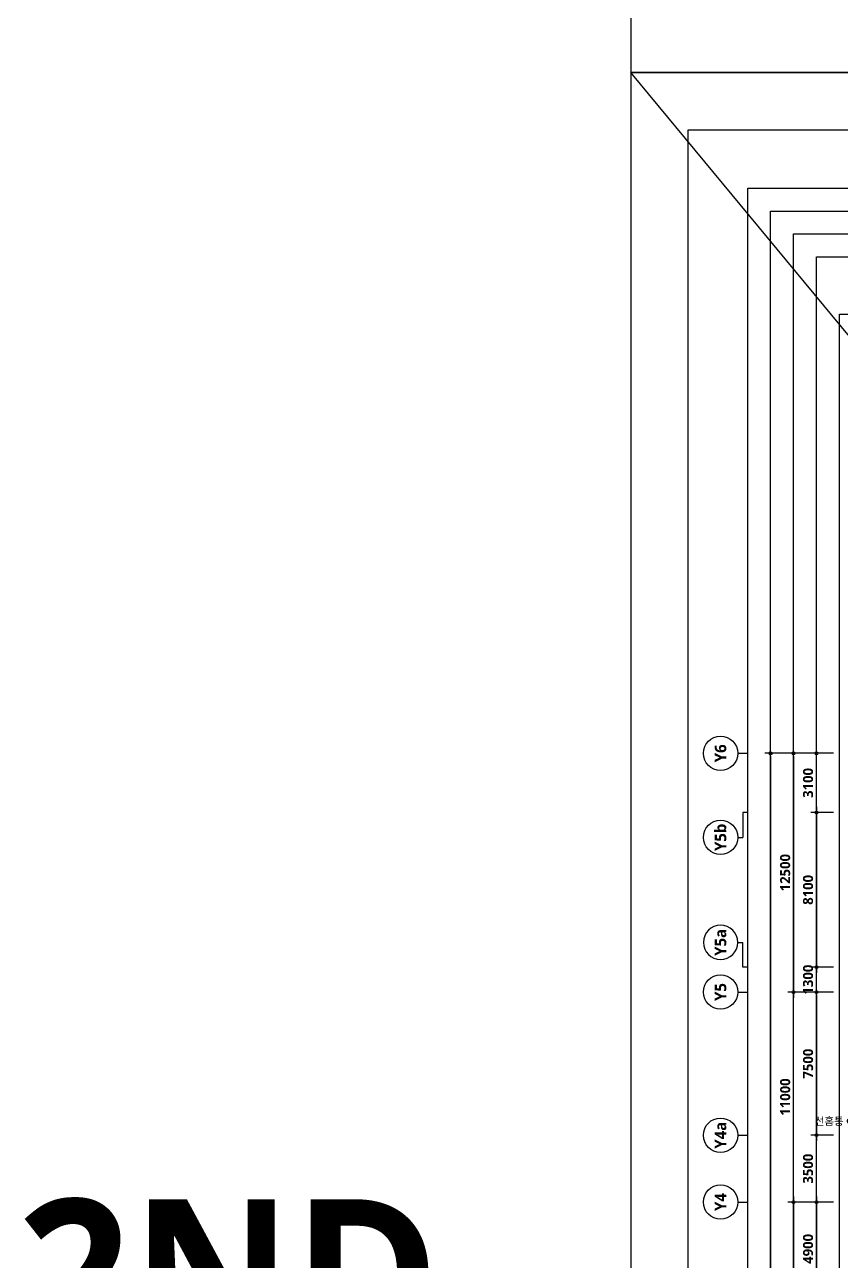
# Model space of a CAD drawing. Header units: millimetres. Extents: x -63924 to 190228206, y 0 to 456875599.
# Drawn here: x -31747 to 11018, y 441750 to 506505 of the extents above; entities that cross this region are included whole.
import ezdxf
from ezdxf.enums import TextEntityAlignment as Align

# ---------------------------------------------------------------- set-up
doc = ezdxf.new("R2010")
doc.units = ezdxf.units.MM
doc.header["$LTSCALE"] = 150
doc.header["$MEASUREMENT"] = 0
doc.header["$PDSIZE"] = -10
doc.layers.get('0').update_dxf_attribs({"linetype": 'CONTINUOUS'})
doc.layers.get('Defpoints').update_dxf_attribs({"color": 153, "linetype": 'CONTINUOUS'})
for name, color, linetype in [('A-ANNO-TEXT1', 7, 'CONTINUOUS'), ('A-ST-AXIS-BUB', 7, 'CONTINUOUS'), ('A-ST-AXIS-DIM', 7, 'CONTINUOUS')]:
    doc.layers.add(name, color=color, linetype=linetype)
doc.layers.add('Defpoint', color=161, linetype='CONTINUOUS', plot=False)
doc.layers.add('G(그리드1)', color=185, linetype='CONTINUOUS', plot=False)
doc.styles.add('2020음성 1차', font='')
doc.styles.add('SH_대대리576', font='')
doc.styles.get('2020음성 1차').set_extended_font_data('NanumGothic', bold=True)
doc.styles.get('SH_대대리576').set_extended_font_data('NanumGothic', bold=True)
doc.dimstyles.new('SHP 300', dxfattribs={"dimscale": 150, "dimtxt": 3.5, "dimasz": 1, "dimexe": 2, "dimexo": 2, "dimgap": 1, "dimtad": 1, "dimdec": 0, "dimzin": 0, "dimdsep": 46, "dimtxsty": 'SH_대대리576', "dimblk": 'DIMDOT', "dimcen": 0.09, "dimclrt": 3, "dimadec": 0, "dimazin": 1, "dimtfac": 1, "dimtdec": 0, "dimtix": 1, "dimtmove": 2, "dimatfit": 0, "dimldrblk": 'DIMDOT', "dimfxl": 1, "dimtolj": 1, "dimtzin": 0, "dimarcsym": 0})

# ---------------------------------------------------------------- blocks, each defined once
blk = doc.blocks.new('DIMDOT')
at = {"color": 0}
blk.add_line((-2, 0), (2, 0), dxfattribs=at)
for radius in [0.5, 0.25]:
    blk.add_circle((0, 0), radius, dxfattribs=at)
blk = doc.blocks.new('*D55')
at = {"layer": 'A-ST-AXIS-DIM', "color": 0, "lineweight": -2, "transparency": 16777216}
for p, q in [((10620, 444850), (8220, 444850)), ((8520, 444700), (8520, 434000)), ((10620, 433850), (8220, 433850))]:
    blk.add_line(p, q, dxfattribs=at)
at = {"layer": 'Defpoints', "color": 0, "transparency": 16777216}
for p in [(10920, 444850), (8520, 433850), (10920, 433850)]:
    blk.add_point(p, dxfattribs=at)
at = {"layer": 'A-ST-AXIS-DIM', "color": 0, "linetype": 'ByBlock', "lineweight": -2, "transparency": 16777216, "xscale": 150, "yscale": 150, "zscale": 150}
for p, rotation in [((8520, 444850), 90), ((8520, 433850), 270)]:
    blk.add_blockref('DIMDOT', p, dxfattribs=dict(at, rotation=rotation))
at = {"layer": 'A-ST-AXIS-DIM', "color": 3, "transparency": 16777216, "insert": (8082, 439350), "char_height": 525, "attachment_point": 5, "rotation": 90, "style": 'SH_대대리576'}
blk.add_mtext('\\A1;11000', dxfattribs=at)
blk = doc.blocks.new('*D56')
at = {"layer": 'A-ST-AXIS-DIM', "color": 0, "lineweight": -2, "transparency": 16777216}
for p, q in [((10620, 455850), (8220, 455850)), ((8520, 445000), (8520, 455700)), ((10620, 444850), (8220, 444850))]:
    blk.add_line(p, q, dxfattribs=at)
at = {"layer": 'Defpoints', "color": 0, "transparency": 16777216}
for p in [(8520, 455850), (10920, 455850), (10920, 444850)]:
    blk.add_point(p, dxfattribs=at)
at = {"layer": 'A-ST-AXIS-DIM', "color": 0, "linetype": 'ByBlock', "lineweight": -2, "transparency": 16777216, "xscale": 150, "yscale": 150, "zscale": 150}
for p, rotation in [((8520, 455850), 90), ((8520, 444850), 270)]:
    blk.add_blockref('DIMDOT', p, dxfattribs=dict(at, rotation=rotation))
at = {"layer": 'A-ST-AXIS-DIM', "color": 3, "transparency": 16777216, "insert": (8082, 450350), "char_height": 525, "attachment_point": 5, "rotation": 90, "style": 'SH_대대리576'}
blk.add_mtext('\\A1;11000', dxfattribs=at)
blk = doc.blocks.new('*D57')
at = {"layer": 'A-ST-AXIS-DIM', "color": 0, "lineweight": -2, "transparency": 16777216}
for p, q in [((10620, 468350), (8220, 468350)), ((8520, 468200), (8520, 456000)), ((10620, 455850), (8220, 455850))]:
    blk.add_line(p, q, dxfattribs=at)
at = {"layer": 'Defpoints', "color": 0, "transparency": 16777216}
for p in [(10920, 468350), (8520, 455850), (10920, 455850)]:
    blk.add_point(p, dxfattribs=at)
at = {"layer": 'A-ST-AXIS-DIM', "color": 0, "linetype": 'ByBlock', "lineweight": -2, "transparency": 16777216, "xscale": 150, "yscale": 150, "zscale": 150}
for p, rotation in [((8520, 468350), 90), ((8520, 455850), 270)]:
    blk.add_blockref('DIMDOT', p, dxfattribs=dict(at, rotation=rotation))
at = {"layer": 'A-ST-AXIS-DIM', "color": 3, "transparency": 16777216, "insert": (8081, 462100), "char_height": 525, "attachment_point": 5, "rotation": 90, "style": 'SH_대대리576'}
blk.add_mtext('\\A1;12500', dxfattribs=at)
blk = doc.blocks.new('*D58')
at = {"layer": 'A-ST-AXIS-DIM', "color": 0, "lineweight": -2, "transparency": 16777216}
for p, q in [((10620, 468350), (7020, 468350)), ((7320, 468200), (7320, 411500)), ((10620, 411350), (7020, 411350))]:
    blk.add_line(p, q, dxfattribs=at)
at = {"layer": 'Defpoints', "color": 0, "transparency": 16777216}
for p in [(10920, 468350), (7320, 411350), (10920, 411350)]:
    blk.add_point(p, dxfattribs=at)
at = {"layer": 'A-ST-AXIS-DIM', "color": 0, "linetype": 'ByBlock', "lineweight": -2, "transparency": 16777216, "xscale": 150, "yscale": 150, "zscale": 150}
for p, rotation in [((7320, 468350), 90), ((7320, 411350), 270)]:
    blk.add_blockref('DIMDOT', p, dxfattribs=dict(at, rotation=rotation))
at = {"layer": 'A-ST-AXIS-DIM', "color": 3, "transparency": 16777216, "insert": (6881, 439850), "char_height": 525, "attachment_point": 5, "rotation": 90, "style": 'SH_대대리576'}
blk.add_mtext('\\A1;57000', dxfattribs=at)
blk = doc.blocks.new('A-ST-AXIS-BUB-1')
at = {"layer": 'A-ST-AXIS-BUB'}
blk.add_line((0, 350), (0, 0), dxfattribs=at)
blk.add_circle((0, 950), 600, dxfattribs=at)
blk = doc.blocks.new('G$C1D72D447')
at = {"layer": 'A-ST-AXIS-BUB'}
blk.add_line((1800, 1050, -103000), (1800, 525, -103000), dxfattribs=at)
at = {"layer": 'A-ST-AXIS-BUB', "elevation": -103000}
blk.add_lwpolyline([(4400, 0), (4400, 525), (1800, 525)], dxfattribs=at)
at = {"layer": 'A-ST-AXIS-BUB'}
blk.add_circle((1800, 2850, -103000), 1800, dxfattribs=at)
blk = doc.blocks.new('*D1038')
at = {"layer": 'A-ST-AXIS-DIM', "color": 0, "lineweight": -2, "transparency": 16777216}
for p, q in [((10620, 468350), (9420, 468350)), ((9720, 465400), (9720, 468200)), ((10620, 465250), (9420, 465250))]:
    blk.add_line(p, q, dxfattribs=at)
at = {"layer": 'Defpoints', "color": 0, "transparency": 16777216}
for p in [(9720, 468350), (10920, 468350), (10920, 465250)]:
    blk.add_point(p, dxfattribs=at)
at = {"layer": 'A-ST-AXIS-DIM', "color": 0, "linetype": 'ByBlock', "lineweight": -2, "transparency": 16777216, "xscale": 150, "yscale": 150, "zscale": 150}
for p, rotation in [((9720, 468350), 90), ((9720, 465250), 270)]:
    blk.add_blockref('DIMDOT', p, dxfattribs=dict(at, rotation=rotation))
at = {"layer": 'A-ST-AXIS-DIM', "color": 3, "transparency": 16777216, "insert": (9280, 466800), "char_height": 525, "attachment_point": 5, "rotation": 90, "style": 'SH_대대리576'}
blk.add_mtext('\\A1;3100', dxfattribs=at)
blk = doc.blocks.new('*D1039')
at = {"layer": 'A-ST-AXIS-DIM', "color": 0, "lineweight": -2, "transparency": 16777216}
for p, q in [((10620, 465250), (9420, 465250)), ((9720, 465100), (9720, 457300)), ((10620, 457150), (9420, 457150))]:
    blk.add_line(p, q, dxfattribs=at)
at = {"layer": 'Defpoints', "color": 0, "transparency": 16777216}
for p in [(10920, 465250), (9720, 457150), (10920, 457150)]:
    blk.add_point(p, dxfattribs=at)
at = {"layer": 'A-ST-AXIS-DIM', "color": 0, "linetype": 'ByBlock', "lineweight": -2, "transparency": 16777216, "xscale": 150, "yscale": 150, "zscale": 150}
for p, rotation in [((9720, 465250), 90), ((9720, 457150), 270)]:
    blk.add_blockref('DIMDOT', p, dxfattribs=dict(at, rotation=rotation))
at = {"layer": 'A-ST-AXIS-DIM', "color": 3, "transparency": 16777216, "insert": (9280, 461200), "char_height": 525, "attachment_point": 5, "rotation": 90, "style": 'SH_대대리576'}
blk.add_mtext('\\A1;8100', dxfattribs=at)
blk = doc.blocks.new('*D1040')
at = {"layer": 'A-ST-AXIS-DIM', "color": 0, "lineweight": -2, "transparency": 16777216}
for p, q in [((9720, 457300), (9720, 457450)), ((10620, 457150), (9420, 457150)), ((9720, 455850), (9720, 457150)), ((10620, 455850), (9420, 455850)), ((9720, 455700), (9720, 455550))]:
    blk.add_line(p, q, dxfattribs=at)
at = {"layer": 'Defpoints', "color": 0, "transparency": 16777216}
for p in [(9720, 457150), (10920, 457150), (10920, 455850)]:
    blk.add_point(p, dxfattribs=at)
at = {"layer": 'A-ST-AXIS-DIM', "color": 0, "linetype": 'ByBlock', "lineweight": -2, "transparency": 16777216, "xscale": 150, "yscale": 150, "zscale": 150}
for p, rotation in [((9720, 457150), 270), ((9720, 455850), 90)]:
    blk.add_blockref('DIMDOT', p, dxfattribs=dict(at, rotation=rotation))
at = {"layer": 'A-ST-AXIS-DIM', "color": 3, "transparency": 16777216, "insert": (9280, 456500), "char_height": 525, "attachment_point": 5, "rotation": 90, "style": 'SH_대대리576'}
blk.add_mtext('\\A1;1300', dxfattribs=at)
blk = doc.blocks.new('*D1044')
at = {"layer": 'A-ST-AXIS-DIM', "color": 0, "lineweight": -2, "transparency": 16777216}
for p, q in [((10620, 444850), (9420, 444850)), ((9720, 444700), (9720, 440100)), ((10620, 439950), (9420, 439950))]:
    blk.add_line(p, q, dxfattribs=at)
at = {"layer": 'Defpoints', "color": 0, "transparency": 16777216}
for p in [(10920, 444850), (9720, 439950), (10920, 439950)]:
    blk.add_point(p, dxfattribs=at)
at = {"layer": 'A-ST-AXIS-DIM', "color": 0, "linetype": 'ByBlock', "lineweight": -2, "transparency": 16777216, "xscale": 150, "yscale": 150, "zscale": 150}
for p, rotation in [((9720, 444850), 90), ((9720, 439950), 270)]:
    blk.add_blockref('DIMDOT', p, dxfattribs=dict(at, rotation=rotation))
at = {"layer": 'A-ST-AXIS-DIM', "color": 3, "transparency": 16777216, "insert": (9280, 442400), "char_height": 525, "attachment_point": 5, "rotation": 90, "style": 'SH_대대리576'}
blk.add_mtext('\\A1;4900', dxfattribs=at)
blk = doc.blocks.new('*D1045')
at = {"layer": 'A-ST-AXIS-DIM', "color": 0, "lineweight": -2, "transparency": 16777216}
for p, q in [((10620, 448350), (9420, 448350)), ((9720, 445000), (9720, 448200)), ((10620, 444850), (9420, 444850))]:
    blk.add_line(p, q, dxfattribs=at)
at = {"layer": 'Defpoints', "color": 0, "transparency": 16777216}
for p in [(9720, 448350), (10920, 448350), (10920, 444850)]:
    blk.add_point(p, dxfattribs=at)
at = {"layer": 'A-ST-AXIS-DIM', "color": 0, "linetype": 'ByBlock', "lineweight": -2, "transparency": 16777216, "xscale": 150, "yscale": 150, "zscale": 150}
for p, rotation in [((9720, 448350), 90), ((9720, 444850), 270)]:
    blk.add_blockref('DIMDOT', p, dxfattribs=dict(at, rotation=rotation))
at = {"layer": 'A-ST-AXIS-DIM', "color": 3, "transparency": 16777216, "insert": (9280, 446600), "char_height": 525, "attachment_point": 5, "rotation": 90, "style": 'SH_대대리576'}
blk.add_mtext('\\A1;3500', dxfattribs=at)
blk = doc.blocks.new('*D1046')
at = {"layer": 'A-ST-AXIS-DIM', "color": 0, "lineweight": -2, "transparency": 16777216}
for p, q in [((10620, 455850), (9420, 455850)), ((9720, 455700), (9720, 448500)), ((10620, 448350), (9420, 448350))]:
    blk.add_line(p, q, dxfattribs=at)
at = {"layer": 'Defpoints', "color": 0, "transparency": 16777216}
for p in [(10920, 455850), (9720, 448350), (10920, 448350)]:
    blk.add_point(p, dxfattribs=at)
at = {"layer": 'A-ST-AXIS-DIM', "color": 0, "linetype": 'ByBlock', "lineweight": -2, "transparency": 16777216, "xscale": 150, "yscale": 150, "zscale": 150}
for p, rotation in [((9720, 455850), 90), ((9720, 448350), 270)]:
    blk.add_blockref('DIMDOT', p, dxfattribs=dict(at, rotation=rotation))
at = {"layer": 'A-ST-AXIS-DIM', "color": 3, "transparency": 16777216, "insert": (9281, 452100), "char_height": 525, "attachment_point": 5, "rotation": 90, "style": 'SH_대대리576'}
blk.add_mtext('\\A1;7500', dxfattribs=at)

msp = doc.modelspace()

# ---------------------------------------------------------------- linework, layer by layer
at = {"layer": 'Defpoint'}
msp.add_line((29520, 468350), (0, 504000), dxfattribs=at)
for points in [[(0, 504000), (89100, 504000), (89100, 630000), (0, 630000)], [(0, 378000), (89100, 378000), (89100, 504000), (0, 504000)], [(3000, 501000), (86100, 501000), (86100, 394500), (3000, 394500)]]:
    msp.add_lwpolyline(points, close=True, dxfattribs=at)
at = {"layer": 'G(그리드1)'}
for points in [[(6120, 497950), (84920, 497950), (84920, 396550), (6120, 396550)], [(7320, 496750), (83720, 496750), (83720, 398750), (7320, 398750)], [(8520, 495550), (82520, 495550), (82520, 399950), (8520, 399950)], [(9720, 494350), (81320, 494350), (81320, 401150), (9720, 401150)], [(10920, 491350), (80120, 491350), (80120, 404150), (10920, 404150)]]:
    msp.add_lwpolyline(points, close=True, dxfattribs=at)

# ---------------------------------------------------------------- block references
at = {"yscale": 0.5, "zscale": 0.5}
for p, xscale, rotation in [((6120, 463050), 0.5, 90.00000000000006), ((6120, 459350), -0.5, 89.99999999999993)]:
    msp.add_blockref('G$C1D72D447', p, dxfattribs=dict(at, xscale=xscale, rotation=rotation))
at = {"layer": 'A-ST-AXIS-BUB', "xscale": 1.5, "yscale": 1.5, "zscale": 1.5, "rotation": 90}
for p in [(6120, 468350), (6120, 455850), (6120, 448350), (6120, 444850)]:
    msp.add_blockref('A-ST-AXIS-BUB-1', p, dxfattribs=at)

# ---------------------------------------------------------------- texts
at = {"layer": 'A-ANNO-TEXT1', "style": 'SH_대대리576'}
for s, p in [('Y6', (4695, 468350)), ('Y5b', (4695, 463950)), ('Y5a', (4695, 458450)), ('Y5', (4695, 455850)), ('Y4a', (4695, 448350)), ('Y4', (4695, 444850))]:
    msp.add_text(s, height=600, rotation=90, dxfattribs=at).set_placement(p, align=Align.MIDDLE_CENTER)
at = {"layer": 'A-ANNO-TEXT1', "style": '2020음성 1차'}
msp.add_text('선홈통 Φ100', height=400, dxfattribs=at).set_placement((12620.2, 449082), align=Align.MIDDLE_RIGHT)
at = {"layer": 'Defpoint', "style": 'SH_대대리576'}
msp.add_text('2ND', height=8000, dxfattribs=at).set_placement((-10000, 441000), align=Align.MIDDLE_RIGHT)

# ---------------------------------------------------------------- dimensions: what is measured, and where the dimension line sits
at = {"layer": 'A-ST-AXIS-DIM'}
for base, p1, p2, angle, picture, middle in [((7320, 411350), (10920, 468350), (10920, 411350), 90, '*D58', (6881.4, 439850)), ((8520, 455850), (10920, 468350), (10920, 455850), 90, '*D57', (8080.7, 462100)), ((9720, 468350), (10920, 465250), (10920, 468350), 270, '*D1038', (9280.3, 466800)), ((9720, 457150), (10920, 465250), (10920, 457150), 90, '*D1039', (9280.3, 461200)), ((9720, 457150), (10920, 455850), (10920, 457150), 270, '*D1040', (9280.3, 456500)), ((8520, 455850), (10920, 444850), (10920, 455850), 270, '*D56', (8082.1, 450350)), ((9720, 448350), (10920, 455850), (10920, 448350), 90, '*D1046', (9281.4, 452100)), ((9720, 448350), (10920, 444850), (10920, 448350), 270, '*D1045', (9280.3, 446600)), ((8520, 433850), (10920, 444850), (10920, 433850), 90, '*D55', (8082.1, 439350)), ((9720, 439950), (10920, 444850), (10920, 439950), 90, '*D1044', (9280.3, 442400))]:
    dim = msp.add_linear_dim(base=base, p1=p1, p2=p2, angle=angle, dimstyle='SHP 300', override={"dimtxsty": 'SH_대대리576', "dimldrblk": 'DIMDOT'}, dxfattribs=at)
    dim.commit()
    dim.dimension.update_dxf_attribs({"geometry": picture, "text_midpoint": middle})

doc.saveas('drawing.dxf')
